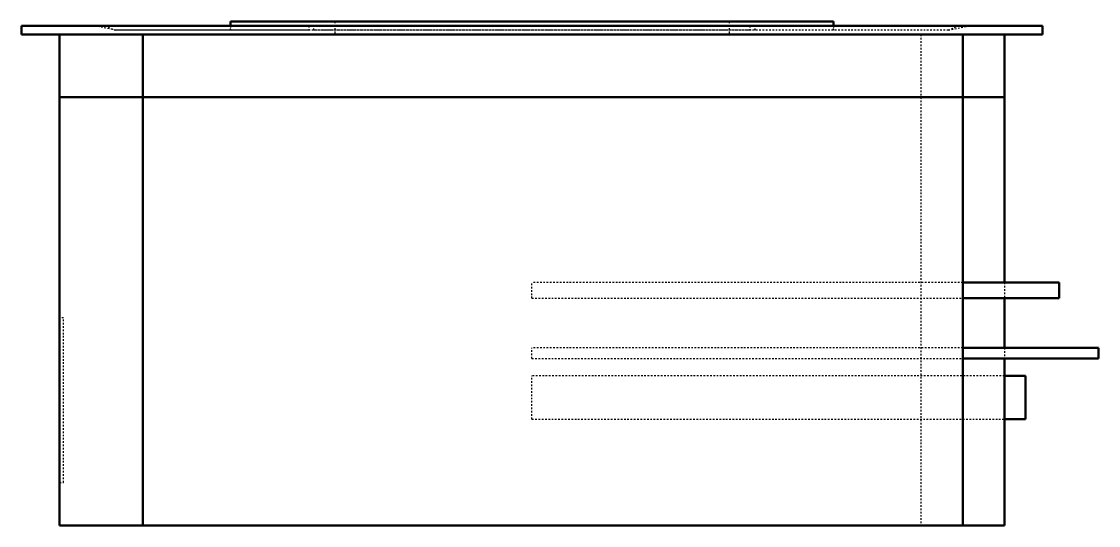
# Model space of a CAD drawing. Header units: millimetres. Extents: x -310 to 344, y -298 to 8.
import ezdxf

# ---------------------------------------------------------------- set-up
doc = ezdxf.new("R2010")
doc.units = ezdxf.units.MM
doc.linetypes.add('Dashed', pattern=[2, 1, -1])
doc.layers.add('AM_0', color=7, linetype='Continuous', lineweight=50)
doc.layers.add('AM_9', color=6, linetype='Dashed', lineweight=25)

# ---------------------------------------------------------------- blocks, each defined once
blk = doc.blocks.new('1_FFA12AVJU9_PART15_0_in_FFA12AVJU9_0')
at = {"layer": 'AM_0'}
for p, q in [((300.0375, -207.565625), (287.3375, -207.565625)), ((300.0375, -207.565625), (300.0375, -233.759375)), ((287.3375, -233.759375), (300.0375, -233.759375))]:
    blk.add_line(p, q, dxfattribs=at)
at = {"layer": 'AM_9'}
for p, q in [((287.3375, -207.565625), (0, -207.565625)), ((0, -233.759375), (0, -207.565625)), ((0, -233.759375), (287.3375, -233.759375))]:
    blk.add_line(p, q, dxfattribs=at)
blk = doc.blocks.new('2_FFA12AVJU9_PART14_0_in_FFA12AVJU9_0')
at = {"layer": 'AM_0'}
for p, q in [((344.4875, -190.5), (261.9375, -190.5)), ((344.4875, -190.5), (344.4875, -196.85)), ((261.9375, -196.85), (344.4875, -196.85))]:
    blk.add_line(p, q, dxfattribs=at)
at = {"layer": 'AM_9'}
for p, q in [((261.9375, -190.5), (0, -190.5)), ((0, -196.85), (0, -190.5)), ((0, -196.85), (261.9375, -196.85))]:
    blk.add_line(p, q, dxfattribs=at)
blk = doc.blocks.new('3_FFA12AVJU9_PART13_0_in_FFA12AVJU9_0')
at = {"layer": 'AM_0'}
for p, q in [((320.675, -150.8125), (261.9375, -150.8125)), ((320.675, -150.8125), (320.675, -160.3375)), ((261.9375, -160.3375), (320.675, -160.3375))]:
    blk.add_line(p, q, dxfattribs=at)
at = {"layer": 'AM_9'}
for p, q in [((261.9375, -150.8125), (0, -150.8125)), ((0, -160.3375), (0, -150.8125)), ((0, -160.3375), (261.9375, -160.3375))]:
    blk.add_line(p, q, dxfattribs=at)
blk = doc.blocks.new('4_FFA12AVJU9_PART12_0_in_FFA12AVJU9_0')
at = {"layer": 'AM_0'}
for p, q in [((-287.3375, -38.1), (287.3375, -38.1)), ((-287.3375, -38.1), (-287.3375, -298.45)), ((-236.5375, -38.1), (-236.5375, -298.45)), ((261.9375, -38.1), (261.9375, -298.45)), ((287.3375, -38.1), (287.3375, -150.8125)), ((287.3375, -160.3375), (287.3375, -190.5)), ((287.3375, -196.85), (287.3375, -298.45)), ((287.3375, -298.45), (-287.3375, -298.45))]:
    blk.add_line(p, q, dxfattribs=at)
at = {"layer": 'AM_9'}
for p, q in [((236.5375, -38.1), (236.5375, -298.45)), ((287.3375, -150.8125), (287.3375, -160.3375)), ((-284.7975, -172.24375), (-287.3375, -172.24375)), ((-284.7975, -272.25625), (-284.7975, -172.24375)), ((287.3375, -190.5), (287.3375, -196.85)), ((-287.3375, -272.25625), (-284.7975, -272.25625))]:
    blk.add_line(p, q, dxfattribs=at)
blk = doc.blocks.new('5_FFA12AVJU9_PART11_0_in_FFA12AVJU9_0')
at = {"layer": 'AM_0'}
for p, q in [((-287.3375, 0), (-287.3375, -38.1)), ((-236.5375, 0), (-236.5375, -38.1)), ((261.9375, -38.1), (261.9375, 0)), ((287.3375, 0), (287.3375, -38.1)), ((287.3375, -38.1), (-287.3375, -38.1))]:
    blk.add_line(p, q, dxfattribs=at)
at = {"layer": 'AM_9'}
blk.add_line((236.5375, 0), (236.5375, -38.1), dxfattribs=at)
blk = doc.blocks.new('6_FFA12AVJU9_PART10_0_in_FFA12AVJU9_0')
at = {"layer": 'AM_0'}
for p, q in [((-183.36, 7.94), (183.36, 7.94)), ((-183.36, 7.94), (-183.36, 5.29)), ((183.36, 7.94), (183.36, 5.29)), ((310.36, 5.29), (-310.36, 5.29)), ((-310.36, 5.29), (-310.36, 0)), ((310.36, 5.29), (310.36, 0)), ((-310.36, 0), (310.36, 0))]:
    blk.add_line(p, q, dxfattribs=at)
at = {"layer": 'AM_9'}
for p, q in [((-119.86, 7.94), (-119.86, 0)), ((119.86, 7.94), (119.86, 0)), ((-253.21, 2.65), (-265.91, 5.29)), ((253.21, 2.65), (-253.21, 2.65)), ((-183.36, 5.29), (-183.36, 2.65)), ((183.36, 5.29), (183.36, 2.65)), ((253.21, 2.65), (265.91, 5.29))]:
    blk.add_line(p, q, dxfattribs=at)
blk = doc.blocks.new('7_FFA12AVJU9_PART9_0_in_FFA12AVJU9_0')
at = {"layer": 'AM_9'}
for p, q in [((-132.56, 2.65), (-132.56, 5.29)), ((132.56, 2.65), (-132.56, 2.65)), ((132.56, 5.29), (132.56, 2.65))]:
    blk.add_line(p, q, dxfattribs=at)
blk = doc.blocks.new('8_FFA12AVJU9_PART8_0_in_FFA12AVJU9_0')
at = {"layer": 'AM_9'}
for p, q in [((135.73, 2.65), (135.73, 5.29)), ((253.21, 2.65), (135.73, 2.65)), ((183.36, 2.65), (183.36, 5.29)), ((259.56, 5.29), (253.21, 2.65))]:
    blk.add_line(p, q, dxfattribs=at)
blk = doc.blocks.new('9_FFA12AVJU9_PART2_0_in_FFA12AVJU9_0')
at = {"layer": 'AM_9'}
for p, q in [((-259.56, 5.29), (-253.21, 2.65)), ((-135.73, 2.65), (-253.21, 2.65)), ((-183.36, 2.65), (-183.36, 5.29)), ((-135.73, 5.29), (-135.73, 2.65))]:
    blk.add_line(p, q, dxfattribs=at)
blk = doc.blocks.new('10_FFA12AVJU9_PART1_0_in_FFA12AVJU9_0')
at = {"layer": 'AM_9'}
for p, q in [((-119.86, 7.94), (-119.86, 5.29)), ((119.86, 7.94), (119.86, 5.29))]:
    blk.add_line(p, q, dxfattribs=at)

msp = doc.modelspace()

# ---------------------------------------------------------------- block references
for name in ['6_FFA12AVJU9_PART10_0_in_FFA12AVJU9_0', '10_FFA12AVJU9_PART1_0_in_FFA12AVJU9_0', '5_FFA12AVJU9_PART11_0_in_FFA12AVJU9_0', '9_FFA12AVJU9_PART2_0_in_FFA12AVJU9_0', '7_FFA12AVJU9_PART9_0_in_FFA12AVJU9_0', '8_FFA12AVJU9_PART8_0_in_FFA12AVJU9_0', '4_FFA12AVJU9_PART12_0_in_FFA12AVJU9_0', '3_FFA12AVJU9_PART13_0_in_FFA12AVJU9_0', '2_FFA12AVJU9_PART14_0_in_FFA12AVJU9_0', '1_FFA12AVJU9_PART15_0_in_FFA12AVJU9_0']:
    msp.add_blockref(name, (0, 0))

doc.saveas('drawing.dxf')
